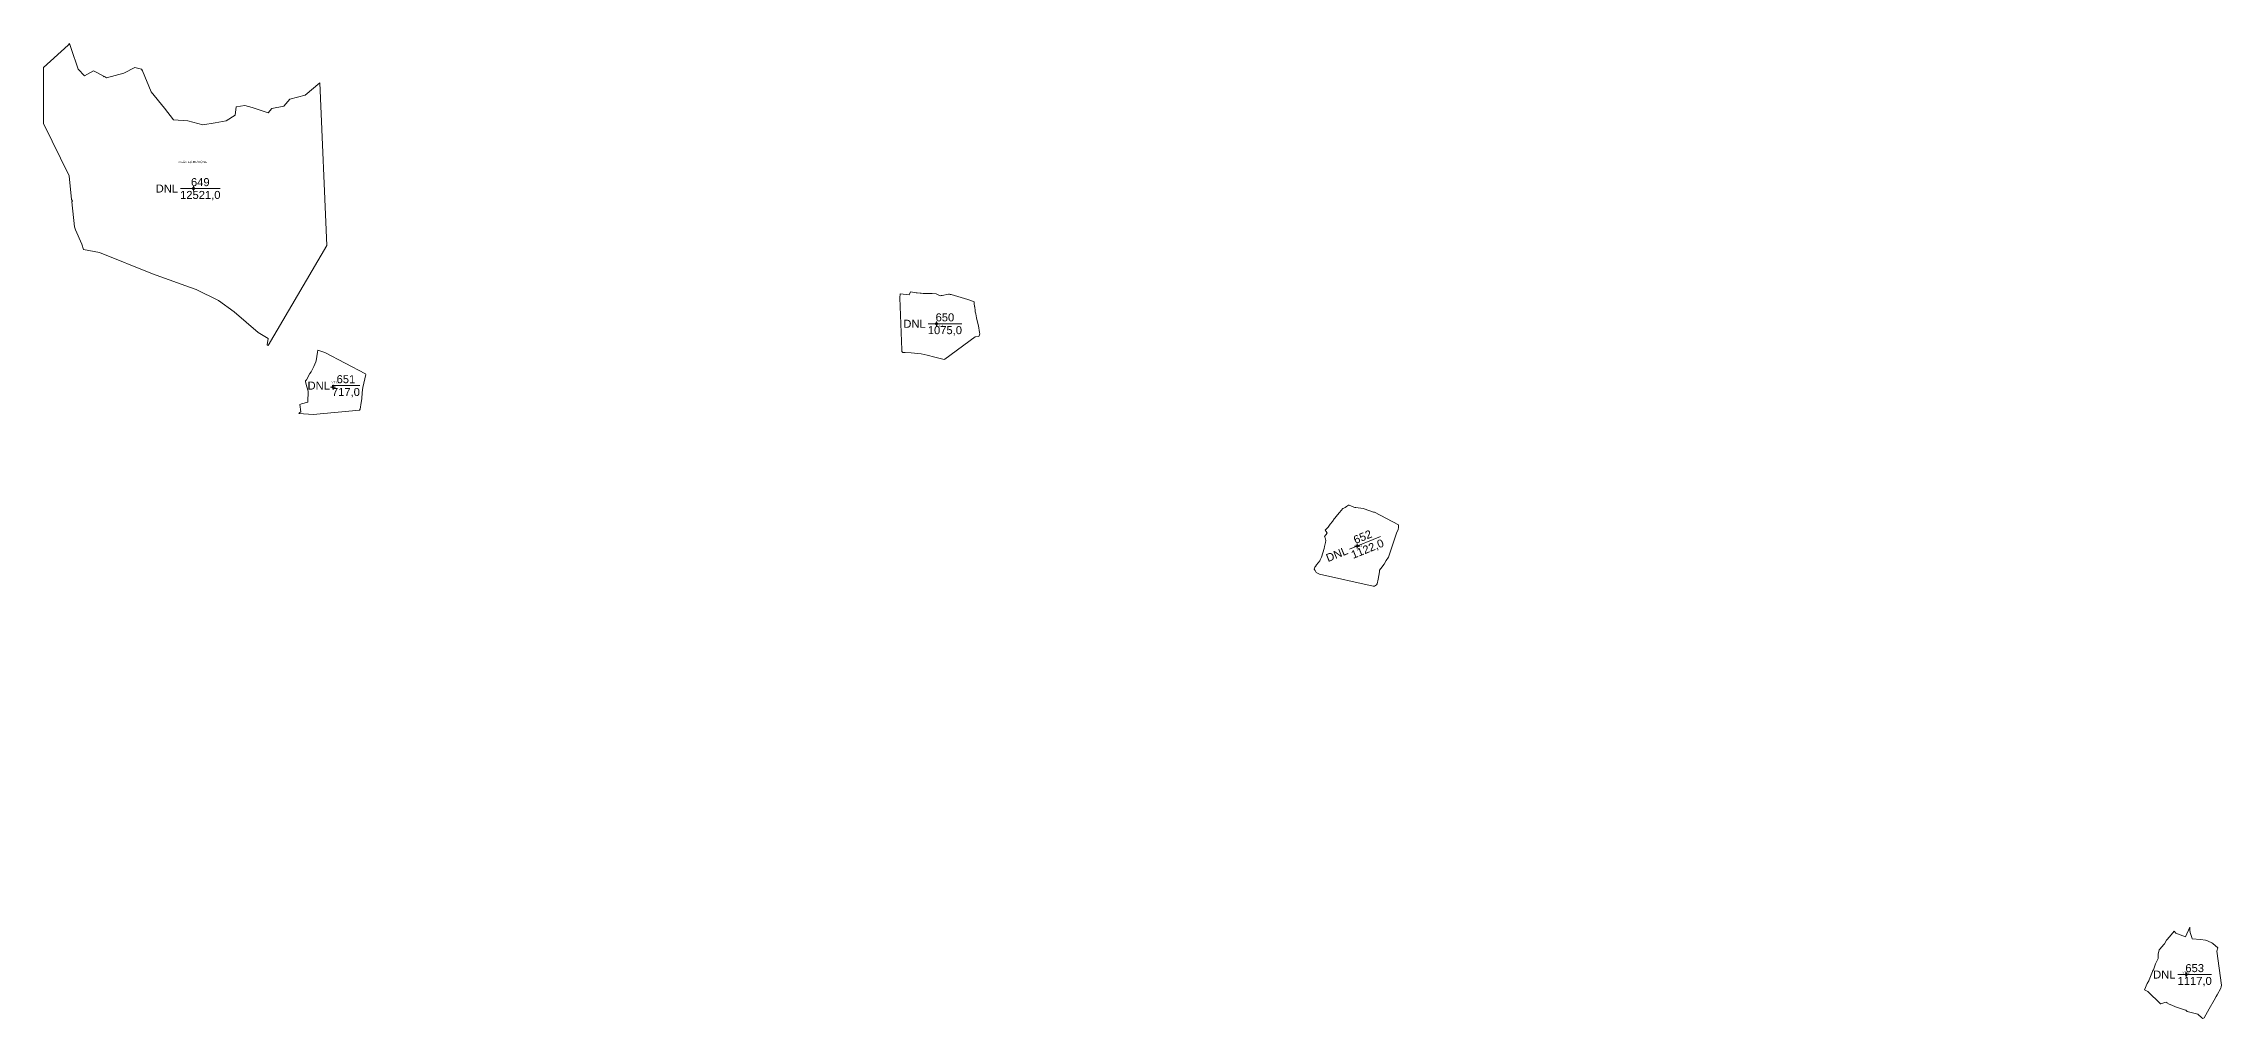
# Model space of a CAD drawing. Header units: metres. Extents: x 543427 to 545679, y 1843213 to 1844702.
# Drawn here: x 543427 to 544515, y 1844215 to 1844702 of the extents above; entities that cross this region are included whole.
import ezdxf
from ezdxf.enums import TextEntityAlignment as Align

# ---------------------------------------------------------------- set-up
doc = ezdxf.new("R2010")
doc.units = ezdxf.units.M
doc.header["$MEASUREMENT"] = 0
for name, color, linetype, lineweight in [('Level 11', 7, 'Continuous', 0), ('Level 13', 7, 'Continuous', 0), ('Level 2', 7, 'Continuous', 0), ('Level 28', 7, 'Continuous', 0), ('Level 30', 7, 'Continuous', 0), ('Level 4', 7, 'Continuous', 0)]:
    doc.layers.add(name, color=color, linetype=linetype, lineweight=lineweight)
doc.styles.add('Style-Arial', font='arial.ttf')
doc.styles.add('Style-Times New Roman', font='times.ttf')

# ---------------------------------------------------------------- blocks, each defined once
blk = doc.blocks.new('CENTRD_1')
at = {"layer": 'Level 11', "linetype": 'Continuous'}
h = blk.add_hatch(color=1, dxfattribs=at)
edge = h.paths.add_edge_path()
edge.add_arc((0, 0), 1.5, 0, 360)
at = {"layer": 'Level 11', "color": 1, "linetype": 'Continuous'}
for p, q in [((0, 6), (-6, 0)), ((0, 12), (0, 6)), ((6, 0), (0, 6)), ((-6, 0), (-13, 0)), ((-6, 0), (0, -6)), ((0, -6), (6, 0)), ((0, -6), (0, -13)), ((12, 0), (6, 0))]:
    blk.add_line(p, q, dxfattribs=at)
blk = doc.blocks.new('N_THUA_81')
at = {"layer": 'Level 13', "color": 1, "linetype": 'Continuous'}
blk.add_line((-6.5, 0), (13.4, 0), dxfattribs=at)
at = {"layer": 'Level 13', "color": 5, "linetype": 'Continuous', "style": 'Style-Arial'}
blk.add_text('649', height=4, dxfattribs=at).set_placement((3.4, 3.2), align=Align.MIDDLE_CENTER)
at = {"layer": 'Level 2', "color": 3, "linetype": 'Continuous', "style": 'Style-Arial'}
blk.add_text('DNL', height=4, dxfattribs=at).set_placement((-7.7, 0), align=Align.MIDDLE_RIGHT)
at = {"layer": 'Level 4', "color": 1, "linetype": 'Continuous', "style": 'Style-Arial'}
blk.add_text('12521,0', height=4, dxfattribs=at).set_placement((3.4, -3.2), align=Align.MIDDLE_CENTER)
blk = doc.blocks.new('N_THUA_102')
at = {"layer": 'Level 13', "color": 1, "linetype": 'Continuous'}
blk.add_line((-4.2, 0), (12.6, 0), dxfattribs=at)
at = {"layer": 'Level 13', "color": 5, "linetype": 'Continuous', "style": 'Style-Arial'}
blk.add_text('650', height=4, dxfattribs=at).set_placement((4.2, 3.2), align=Align.MIDDLE_CENTER)
at = {"layer": 'Level 2', "color": 3, "linetype": 'Continuous', "style": 'Style-Arial'}
blk.add_text('DNL', height=4, dxfattribs=at).set_placement((-5.4, 0), align=Align.MIDDLE_RIGHT)
at = {"layer": 'Level 4', "color": 1, "linetype": 'Continuous', "style": 'Style-Arial'}
blk.add_text('1075,0', height=4, dxfattribs=at).set_placement((4.2, -3.2), align=Align.MIDDLE_CENTER)
blk = doc.blocks.new('N_THUA_103')
at = {"layer": 'Level 13', "color": 1, "linetype": 'Continuous'}
blk.add_line((-2, 0), (11.7, 0), dxfattribs=at)
at = {"layer": 'Level 13', "color": 5, "linetype": 'Continuous', "style": 'Style-Arial'}
blk.add_text('651', height=4, dxfattribs=at).set_placement((4.8, 3.2), align=Align.MIDDLE_CENTER)
at = {"layer": 'Level 2', "color": 3, "linetype": 'Continuous', "style": 'Style-Arial'}
blk.add_text('DNL', height=4, dxfattribs=at).set_placement((-3.2, 0), align=Align.MIDDLE_RIGHT)
at = {"layer": 'Level 4', "color": 1, "linetype": 'Continuous', "style": 'Style-Arial'}
blk.add_text('717,0', height=4, dxfattribs=at).set_placement((4.8, -3.2), align=Align.MIDDLE_CENTER)
blk = doc.blocks.new('N_THUA_104')
at = {"layer": 'Level 13', "color": 1, "linetype": 'Continuous'}
blk.add_line((-3.9, -1.6), (11.7, 4.8), dxfattribs=at)
at = {"layer": 'Level 13', "color": 5, "linetype": 'Continuous', "style": 'Style-Arial'}
blk.add_text('652', height=4, rotation=22.1359, dxfattribs=at).set_placement((2.7, 4.6), align=Align.MIDDLE_CENTER)
at = {"layer": 'Level 2', "color": 3, "linetype": 'Continuous', "style": 'Style-Arial'}
blk.add_text('DNL', height=4, rotation=22.1359, dxfattribs=at).set_placement((-5, -2), align=Align.MIDDLE_RIGHT)
at = {"layer": 'Level 4', "color": 1, "linetype": 'Continuous', "style": 'Style-Arial'}
blk.add_text('1122,0', height=4, rotation=22.1359, dxfattribs=at).set_placement((5.1, -1.4), align=Align.MIDDLE_CENTER)
blk = doc.blocks.new('N_THUA_105')
at = {"layer": 'Level 13', "color": 1, "linetype": 'Continuous'}
blk.add_line((-4.2, 0), (12.6, 0), dxfattribs=at)
at = {"layer": 'Level 13', "color": 5, "linetype": 'Continuous', "style": 'Style-Arial'}
blk.add_text('653', height=4, dxfattribs=at).set_placement((4.2, 3.2), align=Align.MIDDLE_CENTER)
at = {"layer": 'Level 2', "color": 3, "linetype": 'Continuous', "style": 'Style-Arial'}
blk.add_text('DNL', height=4, dxfattribs=at).set_placement((-5.4, 0), align=Align.MIDDLE_RIGHT)
at = {"layer": 'Level 4', "color": 1, "linetype": 'Continuous', "style": 'Style-Arial'}
blk.add_text('1117,0', height=4, dxfattribs=at).set_placement((4.2, -3.2), align=Align.MIDDLE_CENTER)

msp = doc.modelspace()

# ---------------------------------------------------------------- linework, layer by layer
at = {"layer": 'Level 30', "color": 5, "lineweight": 0, "flags": 128}
for points in [[(543568.2, 1844601.5), (543564.8, 1844682.7), (543557.4, 1844676.6), (543549.7, 1844674.6), (543546.7, 1844671), (543540.7, 1844669.9), (543538.9, 1844667.8), (543530.9, 1844670.4), (543527.3, 1844671.4), (543523, 1844670.8), (543522.5, 1844666.5), (543517.9, 1844663.7), (543512.4, 1844662.8), (543506.2, 1844661.7), (543498.7, 1844663.8), (543491.6, 1844664.3), (543487.1, 1844670.1), (543480.5, 1844678.2), (543476.2, 1844688.8), (543475.7, 1844689.6), (543472.3, 1844690.4), (543466.8, 1844687.6), (543458.2, 1844685.3), (543457.1, 1844685.9), (543456.7, 1844685.7), (543456.4, 1844686.2), (543451.6, 1844688.7), (543447.1, 1844686.2), (543443.9, 1844689.5), (543440.4, 1844699.9), (543439.6, 1844702.4), (543438.9, 1844701.6), (543426.7, 1844690.4), (543426.7, 1844662.4), (543439.5, 1844636.2), (543440.7, 1844624.4), (543441.1, 1844623.6), (543440.8, 1844623.2), (543442.2, 1844610.8), (543442.7, 1844609.3), (543445.8, 1844602.1), (543446.7, 1844599.5), (543454.6, 1844598), (543481.1, 1844587.2), (543497.7, 1844581.2), (543503, 1844579.5), (543514.1, 1844573.9), (543521.9, 1844568.3), (543533.9, 1844558), (543539, 1844554.9), (543538.5, 1844551.7), (543539, 1844551.5), (543568.2, 1844601.5)], [(543894.6, 1844557.2), (543894.5, 1844557.9), (543894, 1844561.3), (543893.9, 1844561.8), (543893, 1844565.2), (543892.6, 1844567.2), (543892.4, 1844568.2), (543892.4, 1844568.7), (543892.3, 1844569.2), (543892.2, 1844570.2), (543892.1, 1844570.2), (543892.1, 1844570.7), (543892, 1844570.7), (543892, 1844571.2), (543892, 1844571.2), (543891.8, 1844572.1), (543891.8, 1844572.9), (543891.9, 1844573.2), (543891.3, 1844573.5), (543890.2, 1844573.9), (543888.7, 1844574.5), (543880.4, 1844576.9), (543879.9, 1844577), (543879.5, 1844577.1), (543879, 1844577.1), (543875.9, 1844576.4), (543875.3, 1844576.4), (543874.8, 1844576.3), (543872.9, 1844577.3), (543870.9, 1844577.5), (543866.9, 1844577.4), (543866.4, 1844577.4), (543865.4, 1844577.6), (543864.9, 1844577.6), (543863.4, 1844577.7), (543862.9, 1844577.7), (543860, 1844578.3), (543859.3, 1844576.7), (543854.8, 1844577.2), (543854.6, 1844575.3), (543855.6, 1844549.3), (543855.6, 1844548.5), (543856.2, 1844548), (543856.6, 1844547.9), (543857.4, 1844547.9), (543860.4, 1844547.7), (543865.4, 1844547.3), (543868.3, 1844546.6), (543872.2, 1844545.6), (543874.9, 1844544.9), (543876.9, 1844544.5), (543877.2, 1844544.6), (543892.3, 1844555.8), (543894.1, 1844556), (543894.3, 1844556.3), (543894.6, 1844557.2)], [(543587.7, 1844537), (543587.6, 1844537.3), (543567.2, 1844548), (543563.8, 1844549.1), (543563.6, 1844548.1), (543563, 1844543.8), (543562.8, 1844543.3), (543561.7, 1844541), (543560.5, 1844538.3), (543559.8, 1844537.4), (543558.1, 1844534.3), (543557.6, 1844533.7), (543557.6, 1844533.7), (543557.6, 1844533.3), (543557.8, 1844532.7), (543558.1, 1844531.2), (543558.2, 1844530.7), (543559, 1844528.6), (543559, 1844528.1), (543558.8, 1844523.6), (543558.7, 1844523.1), (543555.6, 1844522.3), (543554.7, 1844521.9), (543555.2, 1844518.3), (543554.7, 1844517.9), (543554.3, 1844517.4), (543561.4, 1844516.9), (543584.6, 1844519.1), (543585, 1844519.6), (543585.4, 1844522.9), (543585.7, 1844524.8), (543586, 1844528), (543586.3, 1844530.4), (543587.7, 1844537)], [(544103.9, 1844461.7), (544103.9, 1844460.5), (544103.8, 1844459.4), (544102.9, 1844457.7), (544099, 1844445.6), (544097.8, 1844443.9), (544096.7, 1844442.2), (544095.1, 1844439.9), (544094.5, 1844439.2), (544094.4, 1844438.3), (544093.7, 1844434.7), (544093.2, 1844432.3), (544092.9, 1844431.8), (544092.5, 1844431.4), (544091.9, 1844431.2), (544091.2, 1844431.2), (544064.5, 1844437.2), (544062.8, 1844438), (544062.2, 1844438.9), (544061.7, 1844439.7), (544062.1, 1844440.6), (544062.4, 1844441), (544063, 1844441.8), (544064.6, 1844443.8), (544064.8, 1844444.3), (544065.4, 1844445.6), (544066.8, 1844450), (544067, 1844451), (544067.4, 1844453), (544067.6, 1844454), (544067.5, 1844454.6), (544067.3, 1844455.3), (544067, 1844456), (544068.3, 1844457.6), (544067.8, 1844458.4), (544067.3, 1844459.2), (544068.7, 1844460.7), (544069.8, 1844462.2), (544071, 1844463.5), (544071.8, 1844464.8), (544072.1, 1844465.2), (544073.4, 1844466.8), (544074.5, 1844467.9), (544076.1, 1844469.9), (544076.6, 1844470.2), (544077.3, 1844470.5), (544077.9, 1844470.9), (544078.4, 1844471.3), (544078.9, 1844471.6), (544079.2, 1844471.7), (544079.3, 1844471.7), (544081.6, 1844470.7), (544082.1, 1844470.5), (544082.6, 1844470.4), (544086.2, 1844469.9), (544086.7, 1844469.8), (544091.5, 1844468.1), (544092, 1844468.1), (544103.9, 1844461.8), (544103.9, 1844461.7)], [(544515.3, 1844231.6), (544515.2, 1844230.9), (544514.9, 1844230.2), (544513.2, 1844226.9), (544512.7, 1844226), (544511.6, 1844224.2), (544509.1, 1844219.9), (544507.4, 1844216.9), (544506.6, 1844215.4), (544506, 1844215), (544505.4, 1844215.3), (544503.4, 1844217.1), (544498.2, 1844218.5), (544497.4, 1844219.1), (544497.3, 1844219.1), (544492.3, 1844220.9), (544490.4, 1844221.7), (544489.1, 1844222.2), (544488, 1844222.9), (544487.9, 1844223.2), (544487, 1844223), (544485, 1844222.3), (544484.8, 1844222.4), (544484.8, 1844222.4), (544478.4, 1844228.5), (544476.8, 1844229.4), (544478.2, 1844232.5), (544478.5, 1844233), (544478.7, 1844233.4), (544478.9, 1844233.9), (544479.1, 1844234.4), (544480.8, 1844238.5), (544481, 1844239), (544481.3, 1844239.4), (544482.1, 1844241.8), (544482.3, 1844242.3), (544483.7, 1844245), (544483.7, 1844245.5), (544483.7, 1844246.7), (544483.7, 1844247.2), (544484.2, 1844249.3), (544484.4, 1844249.7), (544486.5, 1844252), (544486.8, 1844252.4), (544487.8, 1844254.1), (544488.1, 1844254.5), (544490.1, 1844256.8), (544491.6, 1844258.7), (544492.4, 1844257.6), (544497.3, 1844255.9), (544499.5, 1844260.7), (544499.5, 1844259.1), (544499.6, 1844258), (544500.4, 1844255.5), (544500.7, 1844254.8), (544504.8, 1844254.5), (544507.3, 1844254.1), (544507.8, 1844254), (544508.3, 1844253.9), (544508.7, 1844253.7), (544510.5, 1844252.8), (544511, 1844252.5), (544513.5, 1844250.4), (544512.9, 1844248.6), (544515.3, 1844231.6)]]:
    msp.add_lwpolyline(points, dxfattribs=at)

# ---------------------------------------------------------------- block references
at = {"layer": 'Level 11', "color": 1, "linetype": 'Continuous', "xscale": 0.1, "yscale": 0.1, "zscale": 0.1}
for p in [(543501.6, 1844629.9), (543873, 1844562.3), (543571.4, 1844530.6), (544083.3, 1844451.2), (544497.7, 1844237)]:
    msp.add_blockref('CENTRD_1', p, dxfattribs=at)
at = {"layer": 'Level 2', "color": 3, "linetype": 'Continuous'}
for name, p in [('N_THUA_81', (543501.6, 1844629.9)), ('N_THUA_102', (543873, 1844562.3)), ('N_THUA_103', (543573, 1844531.4)), ('N_THUA_104', (544083.3, 1844451.2)), ('N_THUA_105', (544497.7, 1844237))]:
    msp.add_blockref(name, p, dxfattribs=at)

# ---------------------------------------------------------------- texts
at = {"layer": 'Level 28', "color": 1, "lineweight": 0, "style": 'Style-Times New Roman'}
for s, p in [('NGĂN LỘ MỞ RỘNG', (543501.2, 1844643.2)), ('VT14', (543874.6, 1844561.4)), ('VT15', (543572.3, 1844533)), ('VT13', (544084, 1844451.4)), ('VT12', (544497.5, 1844237.9))]:
    msp.add_text(s, height=1, dxfattribs=at).set_placement(p, align=Align.MIDDLE_CENTER)

doc.saveas('drawing.dxf')
